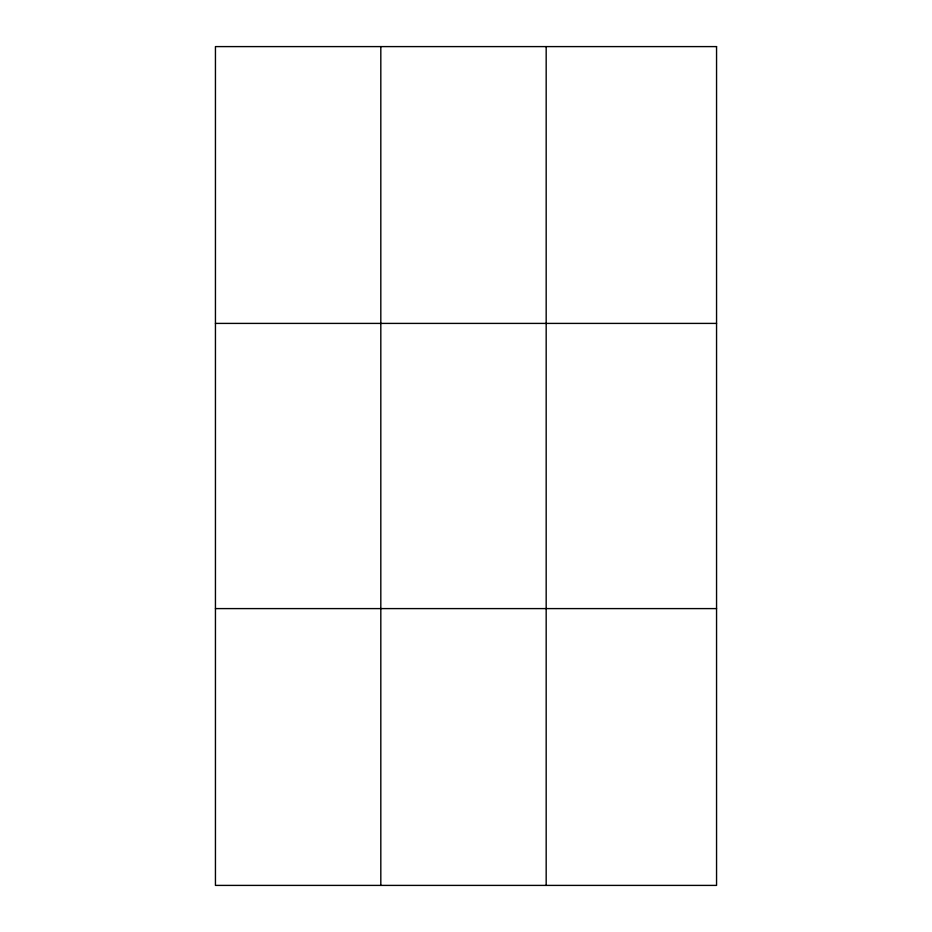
<?xml version="1.0" encoding="UTF-8"?>
<svg xmlns="http://www.w3.org/2000/svg" width="932" height="932" viewBox="0 0 932 932"><rect width="100%" height="100%" fill="white"/><g stroke="black" fill="none" stroke-linecap="round" stroke-linejoin="round"><path stroke-width="1.4" d="M380.815 46.6L380.815 885.4M546.175 46.6L546.175 885.4M215.443 323.404L716.557 323.404M215.443 608.596L716.557 608.596M716.557 46.6L716.557 885.4L215.443 885.4L215.443 46.6L716.557 46.6"/></g></svg>
